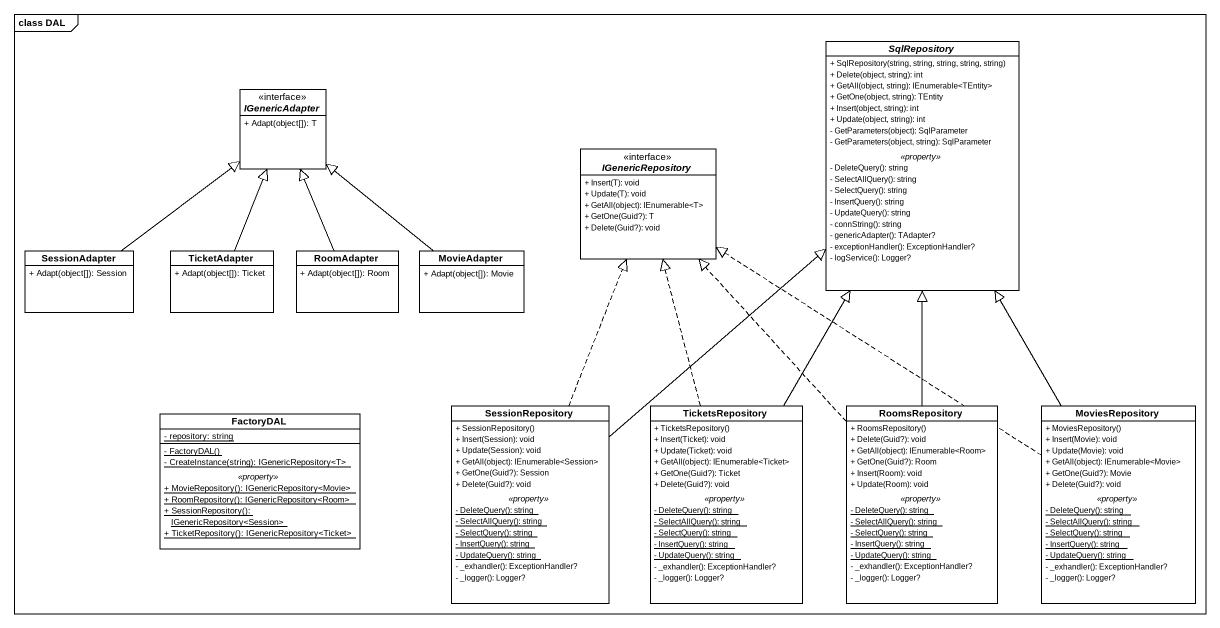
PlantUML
@startuml
mainframe class DAL
hide circle
hide empty members
skinparam classAttributeIconSize 0
abstract class SqlRepository {
  + SqlRepository(string, string, string, string, string)
  + Delete(object, string): int
  + GetAll(object, string): IEnumerable<TEntity>
  + GetOne(object, string): TEntity
  + Insert(object, string): int
  + Update(object, string): int
  - GetParameters(object): SqlParameter
  - GetParameters(object, string): SqlParameter
  .. <<property>> ..
  - DeleteQuery(): string
  - SelectAllQuery(): string
  - SelectQuery(): string
  - InsertQuery(): string
  - UpdateQuery(): string
  - connString(): string
  - genericAdapter(): TAdapter?
  - exceptionHandler(): ExceptionHandler?
  - logService(): Logger?
}
interface IGenericAdapter {
  + Adapt(object[]): T
}
interface IGenericRepository {
  + Insert(T): void
  + Update(T): void
  + GetAll(object): IEnumerable<T>
  + GetOne(Guid?): T
  + Delete(Guid?): void
}
class SessionAdapter {
  + Adapt(object[]): Session
}
class TicketAdapter {
  + Adapt(object[]): Ticket
}
class RoomAdapter {
  + Adapt(object[]): Room
}
class MovieAdapter {
  + Adapt(object[]): Movie
}
class SessionRepository {
  + SessionRepository()
  + Insert(Session): void
  + Update(Session): void
  + GetAll(object): IEnumerable<Session>
  + GetOne(Guid?): Session
  + Delete(Guid?): void
  .. <<property>> ..
  {static} - DeleteQuery(): string
  {static} - SelectAllQuery(): string
  {static} - SelectQuery(): string
  {static} - InsertQuery(): string
  {static} - UpdateQuery(): string
  - _exhandler(): ExceptionHandler?
  - _logger(): Logger?
}
class TicketsRepository {
  + TicketsRepository()
  + Insert(Ticket): void
  + Update(Ticket): void
  + GetAll(object): IEnumerable<Ticket>
  + GetOne(Guid?): Ticket
  + Delete(Guid?): void
  .. <<property>> ..
  {static} - DeleteQuery(): string
  {static} - SelectAllQuery(): string
  {static} - SelectQuery(): string
  {static} - InsertQuery(): string
  {static} - UpdateQuery(): string
  - _exhandler(): ExceptionHandler?
  - _logger(): Logger?
}
class RoomsRepository {
  + RoomsRepository()
  + Delete(Guid?): void
  + GetAll(object): IEnumerable<Room>
  + GetOne(Guid?): Room
  + Insert(Room): void
  + Update(Room): void
  .. <<property>> ..
  {static} - DeleteQuery(): string
  {static} - SelectAllQuery(): string
  {static} - SelectQuery(): string
  {static} - InsertQuery(): string
  {static} - UpdateQuery(): string
  - _exhandler(): ExceptionHandler?
  - _logger(): Logger?
}
class MoviesRepository {
  + MoviesRepository()
  + Insert(Movie): void
  + Update(Movie): void
  + GetAll(object): IEnumerable<Movie>
  + GetOne(Guid?): Movie
  + Delete(Guid?): void
  .. <<property>> ..
  {static} - DeleteQuery(): string
  {static} - SelectAllQuery(): string
  {static} - SelectQuery(): string
  {static} - InsertQuery(): string
  {static} - UpdateQuery(): string
  - _exhandler(): ExceptionHandler?
  - _logger(): Logger?
}
class FactoryDAL {
  {static} - repository: string
  --
  {static} - FactoryDAL()
  {static} - CreateInstance(string): IGenericRepository<T>
  .. <<property>> ..
  {static} + MovieRepository(): IGenericRepository<Movie>
  {static} + RoomRepository(): IGenericRepository<Room>
  {static} + SessionRepository(): IGenericRepository<Session>
  {static} + TicketRepository(): IGenericRepository<Ticket>
}
SessionAdapter -up-|> IGenericAdapter
TicketAdapter -up-|> IGenericAdapter
RoomAdapter -up-|> IGenericAdapter
MovieAdapter -up-|> IGenericAdapter
SessionRepository -up-|> SqlRepository
SessionRepository .up.|> IGenericRepository
TicketsRepository -up-|> SqlRepository
TicketsRepository .up.|> IGenericRepository
RoomsRepository -up-|> SqlRepository
RoomsRepository .up.|> IGenericRepository
MoviesRepository -up-|> SqlRepository
MoviesRepository .up.|> IGenericRepository
@enduml
